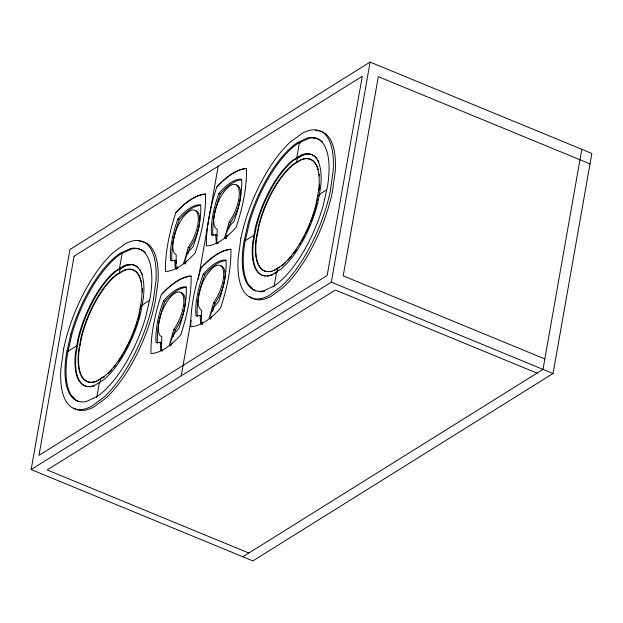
<?xml version="1.0" encoding="UTF-8"?>
<svg xmlns="http://www.w3.org/2000/svg" width="623" height="623" viewBox="0 0 623 623"><rect width="100%" height="100%" fill="white"/><g stroke="black" fill="none" stroke-linecap="round" stroke-linejoin="round"><path stroke-width="0.93" d="M160.267 342.237L160.882 350.375A0.997 0.397 -67.6 0 0 161.357 350.079L161.824 336.903A24.157 9.586 -67.6 0 1 164.106 306.82A24.157 9.586 -67.6 0 1 182.874 295.1A24.157 9.586 -67.6 0 1 173.794 329.435L169.277 345.337L173.653 333.92A51.701 20.52 -67.6 0 0 178.879 328.352A62.253 24.702 -67.6 0 0 186.199 286.853A60.68 24.079 -67.6 0 0 163.475 300.971A58.57 23.246 -67.6 0 0 156.132 342.627A63.219 25.091 -67.6 0 0 160.267 342.237L161.676 342.814A63.219 25.091 -67.6 0 1 160.96 342.977M174.728 260.219L175.343 268.365A0.997 0.397 -67.6 0 0 175.818 268.069L176.286 254.893A24.157 9.586 -67.6 0 1 178.567 224.802A24.157 9.586 -67.6 0 1 197.335 213.082A24.157 9.586 -67.6 0 1 188.255 247.417L183.738 263.327L188.115 251.91A51.701 20.52 -67.6 0 0 193.34 246.334A62.253 24.702 -67.6 0 0 200.661 204.835A60.68 24.079 -67.6 0 0 177.937 218.953A58.57 23.246 -67.6 0 0 170.593 260.616A63.219 25.091 -67.6 0 0 174.728 260.219L176.138 260.803L176.34 263.513M175.343 268.365L176.753 268.941A0.997 0.397 -67.6 0 0 177.228 268.645L177.29 266.761M200.092 315.448L200.707 323.594A0.997 0.397 -67.6 0 0 201.182 323.298L201.65 310.122A24.157 9.586 -67.6 0 1 203.923 280.031A24.157 9.586 -67.6 0 1 222.691 268.311A24.157 9.586 -67.6 0 1 213.611 302.646L209.102 318.555L213.471 307.139A51.701 20.52 -67.6 0 0 218.696 301.563A62.253 24.702 -67.6 0 0 226.017 260.064A60.68 24.079 -67.6 0 0 203.293 274.182A58.57 23.246 -67.6 0 0 195.949 315.845A63.219 25.091 -67.6 0 0 200.092 315.448L201.494 316.032A63.219 25.091 -67.6 0 1 200.777 316.188M200.707 323.594L202.109 324.17A0.997 0.397 -67.6 0 0 202.584 323.874L202.654 321.99M215.69 234.653L216.306 242.791A0.997 0.397 -67.6 0 0 216.781 242.495L217.248 229.319A24.157 9.586 -67.6 0 1 219.522 199.228A24.157 9.586 -67.6 0 1 238.298 187.515A24.157 9.586 -67.6 0 1 229.217 221.843L224.701 237.752L229.077 226.336A51.701 20.52 -67.6 0 0 234.303 220.768A62.253 24.702 -67.6 0 0 241.623 179.26A60.68 24.079 -67.6 0 0 218.899 193.387A58.57 23.246 -67.6 0 0 211.547 235.042A63.219 25.091 -67.6 0 0 215.69 234.653L217.1 235.229M31.15 469.547L69.955 249.48L370.117 62.09L591.85 153.453L553.045 373.52L252.883 560.91L31.15 469.547L331.311 282.157L370.117 62.09M96.713 397.606L99.384 382.46L99.999 382.709M100.147 381.868L100.739 378.496L104.617 376.588M120.099 268.708L119.359 272.929L119.764 273.092M181.231 375.848L191.004 320.401M198.27 279.221L218.19 166.224M274.12 285.98A82.072 32.575 -67.6 0 0 323.096 205.839L327.511 186.355A82.072 32.575 -67.6 0 0 307.63 137.963L297.194 142.784A82.072 32.575 -67.6 0 0 248.219 222.925L243.803 242.409A82.072 32.575 -67.6 0 0 263.685 290.801L274.12 285.98L276.628 271.807L277.243 272.056L277.99 267.843L279.782 267.181M299.406 142.651L296.735 157.806L297.755 158.226M297.35 158.055L296.603 162.268L297.015 162.439M581.804 149.318L542.999 369.384L242.845 556.767M139.583 313.112L139.902 311.36M140.23 309.615L140.549 307.871M316.507 204.204L316.827 202.459M317.154 200.707L317.473 198.963M186.417 260.951L185.148 263.903L185.607 261.901M188.037 253.561L189.665 248.001A24.157 9.586 -67.6 0 0 199.298 224.755A24.157 9.586 -67.6 0 0 195.536 210.629M170.57 345.897L171.956 342.969M173.311 336.498L175.203 330.011A24.157 9.586 -67.6 0 0 184.836 306.765A24.157 9.586 -67.6 0 0 181.075 292.639M227.379 235.377L226.11 238.336L226.834 235.401M228.727 228.914L230.619 222.427A24.157 9.586 -67.6 0 0 240.26 199.181A24.157 9.586 -67.6 0 0 236.499 185.054M210.387 319.108L211.773 316.18M212.591 311.57L215.021 303.23A24.157 9.586 -67.6 0 0 224.654 279.984A24.157 9.586 -67.6 0 0 220.892 265.857M142.106 305.06L149.995 300.138M326.452 189.976L319.35 194.407L319.965 194.664L317.551 196.167L317.956 196.338M140.3 306.828L142.714 305.317M299.196 157.323L302.085 155.532M124.117 266.636L120.512 268.879L119.484 268.458L122.155 253.312L121.135 252.883M275.078 273.404L277.243 272.056M273.941 270.678L277.656 268.458M97.437 380.887L98.925 379.999M590.012 163.896L378.317 76.668L343.195 275.857L544.845 358.941M298.378 142.231L300.426 143.08M218.899 193.387L220.301 193.963A60.68 24.079 -67.6 0 1 241.405 179.821M229.217 221.843L230.619 222.427M254.628 235.455L254.013 235.198L245.33 240.618L244.309 240.198M225.035 237.34L226.445 237.916M224.623 237.604L226.071 238.321M177.937 218.953L179.338 219.537A60.68 24.079 -67.6 0 1 200.45 205.395M331.311 282.157L553.045 373.52M537.018 373.122L335.369 290.03L47.177 469.944L248.826 553.037M216.781 242.495L218.19 243.071A0.997 0.397 -67.6 0 1 217.715 243.375L216.306 242.791M188.255 247.417L189.665 248.001M272.936 286.533L273.956 286.954M184.081 262.914L185.483 263.49M183.66 263.171L185.086 263.856M203.293 274.182L204.702 274.766A60.68 24.079 -67.6 0 1 225.806 260.624M175.818 268.069L177.228 268.645M213.611 302.646L215.021 303.23M209.437 318.143L210.847 318.719M163.475 300.971L164.877 301.548A60.68 24.079 -67.6 0 1 185.989 287.405M201.182 323.298L202.584 323.874M173.794 329.435L175.203 330.011M169.62 344.924L171.021 345.508M161.357 350.079L162.767 350.663A0.997 0.397 -67.6 0 1 162.292 350.959L160.882 350.375M77.377 346.108L76.769 345.851L68.086 351.271L67.058 350.85M176.613 267.135L176.753 268.941M212.957 235.626A58.57 23.246 -67.6 0 1 220.301 193.963M216.773 187.056A91.386 36.266 -67.6 0 1 246.482 168.506A99.735 39.584 -67.6 0 1 236.109 227.34A89.323 35.449 -67.6 0 1 206.4 245.89A103.784 41.188 -67.6 0 1 216.773 187.056A98.232 38.984 -67.6 0 1 246.482 168.506M197.359 316.422A58.57 23.246 -67.6 0 1 204.702 274.766M201.174 267.859A91.386 36.266 -67.6 0 1 230.884 249.309A99.735 39.584 -67.6 0 1 220.511 308.144A89.323 35.449 -67.6 0 1 190.802 326.693A103.784 41.188 -67.6 0 1 201.174 267.859A98.232 38.984 -67.6 0 1 230.884 249.309M157.533 343.211A58.57 23.246 -67.6 0 1 164.877 301.548M161.349 294.64A91.386 36.266 -67.6 0 1 191.066 276.098A99.735 39.584 -67.6 0 1 180.693 334.933A89.323 35.449 -67.6 0 1 150.976 353.475A103.784 41.188 -67.6 0 1 161.349 294.64A98.232 38.984 -67.6 0 1 191.066 276.098M317.045 158.787A65.174 25.862 -67.6 0 0 301.672 155.361L293.075 160.718A65.174 25.862 -67.6 0 0 255.967 227.893L253.312 242.908A65.174 25.862 -67.6 0 0 265.297 276.044M318.01 160.267A65.174 25.862 -67.6 0 1 318.875 161.933M272.913 274.751A65.174 25.862 -67.6 0 1 270.904 275.467M268.949 275.919A65.174 25.862 -67.6 0 1 267.072 276.114M264.705 291.221A82.072 32.575 -67.6 0 1 259.113 291.619M255.765 290.824A82.072 32.575 -67.6 0 1 244.831 242.83L249.239 223.346A82.072 32.575 -67.6 0 1 298.215 143.204L308.658 138.384A82.072 32.575 -67.6 0 1 322.636 142.161M255.243 290.544A82.072 32.575 -67.6 0 1 253.779 289.633M252.401 288.504A82.072 32.575 -67.6 0 1 249.955 285.677M313.47 138.337A82.072 32.575 -67.6 0 1 317.823 138.929M317.442 167.229A60.345 23.947 -67.6 0 0 301.47 159.768L293.55 164.511A60.345 23.947 -67.6 0 0 258.903 226.25L256.326 240.221A60.345 23.947 -67.6 0 0 266.956 271.644M317.808 168.218A60.345 23.947 -67.6 0 1 318.275 169.76M319.155 174.09A60.345 23.947 -67.6 0 1 319.381 175.982M319.56 184.299A60.345 23.947 -67.6 0 1 319.085 190.225M316.282 205.107A60.345 23.947 -67.6 0 1 312.294 218.019M311.959 218.93A60.345 23.947 -67.6 0 1 310.986 221.515M309.95 224.109A60.345 23.947 -67.6 0 1 305.761 233.407M304.46 236A60.345 23.947 -67.6 0 1 301.703 241.07M300.753 242.713A60.345 23.947 -67.6 0 1 299.795 244.317M296.221 249.839A60.345 23.947 -67.6 0 1 293.495 253.616M291.284 256.427A60.345 23.947 -67.6 0 1 288.106 260.079M285.311 262.922A60.345 23.947 -67.6 0 1 281.861 265.935M272.095 271.278A60.345 23.947 -67.6 0 1 269.424 271.737M303.097 155.143A65.174 25.862 -67.6 0 1 308.829 154.177M315.378 130.666A90.28 35.83 -67.6 0 1 335.244 171.185L332.464 191.378A90.28 35.83 -67.6 0 1 283.2 287.437L271.052 296.377A90.28 35.83 -67.6 0 1 249.504 296.392M139.793 269.44A65.174 25.862 -67.6 0 1 140.767 270.927M141.623 272.594A65.174 25.862 -67.6 0 1 142.371 274.424M94.657 385.793A65.174 25.862 -67.6 0 1 92.671 386.377M90.756 386.704A65.174 25.862 -67.6 0 1 88.925 386.766M88.053 386.696A65.174 25.862 -67.6 0 1 76.061 353.56L78.716 338.546A65.174 25.862 -67.6 0 1 115.831 271.371L124.429 266.013A65.174 25.862 -67.6 0 1 138.166 267.594M78.521 401.485A82.072 32.575 -67.6 0 1 67.58 353.49L71.995 333.998A82.072 32.575 -67.6 0 1 120.971 253.857L131.406 249.044A82.072 32.575 -67.6 0 1 145.393 252.813M140.557 278.878A60.345 23.947 -67.6 0 0 124.226 270.429L116.299 275.171A60.345 23.947 -67.6 0 0 81.66 336.903L79.074 350.881A60.345 23.947 -67.6 0 0 89.704 382.296M140.798 279.626A60.345 23.947 -67.6 0 1 141.429 282.071M142.285 288.605A60.345 23.947 -67.6 0 1 142.379 292.14M139.256 314.856A60.345 23.947 -67.6 0 1 138.041 319.412M137.496 321.266A60.345 23.947 -67.6 0 1 134.716 329.59M134.397 330.447A60.345 23.947 -67.6 0 1 133.4 333.04M132.699 334.761A60.345 23.947 -67.6 0 1 130.861 339.06M130.098 340.75A60.345 23.947 -67.6 0 1 128.914 343.242M128.089 344.924A60.345 23.947 -67.6 0 1 125.394 350.056M124.46 351.722A60.345 23.947 -67.6 0 1 123.51 353.366M122.544 354.97A60.345 23.947 -67.6 0 1 121.578 356.535M121.088 357.298A60.345 23.947 -67.6 0 1 118.432 361.262M115.691 364.992A60.345 23.947 -67.6 0 1 114.04 367.079M111.556 369.969A60.345 23.947 -67.6 0 1 108.059 373.574M96.69 381.331A60.345 23.947 -67.6 0 1 90.506 382.39M124.841 266.185A65.174 25.862 -67.6 0 1 130.682 264.822M139.131 241.296A90.28 35.83 -67.6 0 1 158.001 281.845L155.213 302.03A90.28 35.83 -67.6 0 1 105.957 398.089L93.8 407.029A90.28 35.83 -67.6 0 1 73.654 408.081M78 401.204A82.072 32.575 -67.6 0 1 76.528 400.285M74.503 398.525A82.072 32.575 -67.6 0 1 72.704 396.329M176.138 260.803A63.219 25.091 -67.6 0 1 175.421 260.959M171.995 261.193A58.57 23.246 -67.6 0 1 179.338 219.537M175.811 212.63A91.386 36.266 -67.6 0 1 205.528 194.08A99.735 39.584 -67.6 0 1 195.155 252.915A89.323 35.449 -67.6 0 1 165.438 271.464A103.784 41.188 -67.6 0 1 175.811 212.63A98.232 38.984 -67.6 0 1 205.528 194.08M63.655 348.88L60.867 369.073A90.28 35.83 -67.6 0 0 91.752 406.188L103.909 397.248A90.28 35.83 -67.6 0 0 153.165 301.189L155.952 280.996A90.28 35.83 -67.6 0 0 125.067 243.889L112.911 252.821A90.28 35.83 -67.6 0 0 63.655 348.88M240.899 238.227L238.118 258.42A90.28 35.83 -67.6 0 0 269.004 295.536L281.152 286.596A90.28 35.83 -67.6 0 0 330.416 190.537L333.196 170.344A90.28 35.83 -67.6 0 0 302.311 133.229L290.162 142.169A90.28 35.83 -67.6 0 0 240.899 238.227M74.098 256.185L38.976 455.366L327.168 275.452L362.29 76.271L74.098 256.185M78.101 338.297L75.445 353.311A65.174 25.862 -67.6 0 0 95.054 385.154L103.652 379.796A65.174 25.862 -67.6 0 0 140.767 312.621L143.422 297.607A65.174 25.862 -67.6 0 0 123.813 265.764L115.216 271.114A65.174 25.862 -67.6 0 0 78.101 338.297M255.352 227.644L252.697 242.651A65.174 25.862 -67.6 0 0 272.306 274.502L280.903 269.144A65.174 25.862 -67.6 0 0 318.01 201.969L320.666 186.955A65.174 25.862 -67.6 0 0 301.065 155.104L292.46 160.461A65.174 25.862 -67.6 0 0 255.352 227.644M81.247 336.731L78.669 350.71A60.345 23.947 -67.6 0 0 96.285 381.167L104.205 376.424A60.345 23.947 -67.6 0 0 138.851 314.693L141.429 300.714A60.345 23.947 -67.6 0 0 123.813 270.257L115.894 275A60.345 23.947 -67.6 0 0 81.247 336.731M258.498 226.079L255.913 240.057A60.345 23.947 -67.6 0 0 273.528 270.514L281.456 265.772A60.345 23.947 -67.6 0 0 316.095 204.033L318.68 190.062A60.345 23.947 -67.6 0 0 301.065 159.605L293.137 164.347A60.345 23.947 -67.6 0 0 258.498 226.079M70.967 333.578L66.56 353.062A82.072 32.575 -67.6 0 0 86.433 401.453L96.877 396.641A82.072 32.575 -67.6 0 0 145.852 316.492L150.26 297.007A82.072 32.575 -67.6 0 0 130.386 248.616L119.943 253.436A82.072 32.575 -67.6 0 0 70.967 333.578"/></g></svg>
